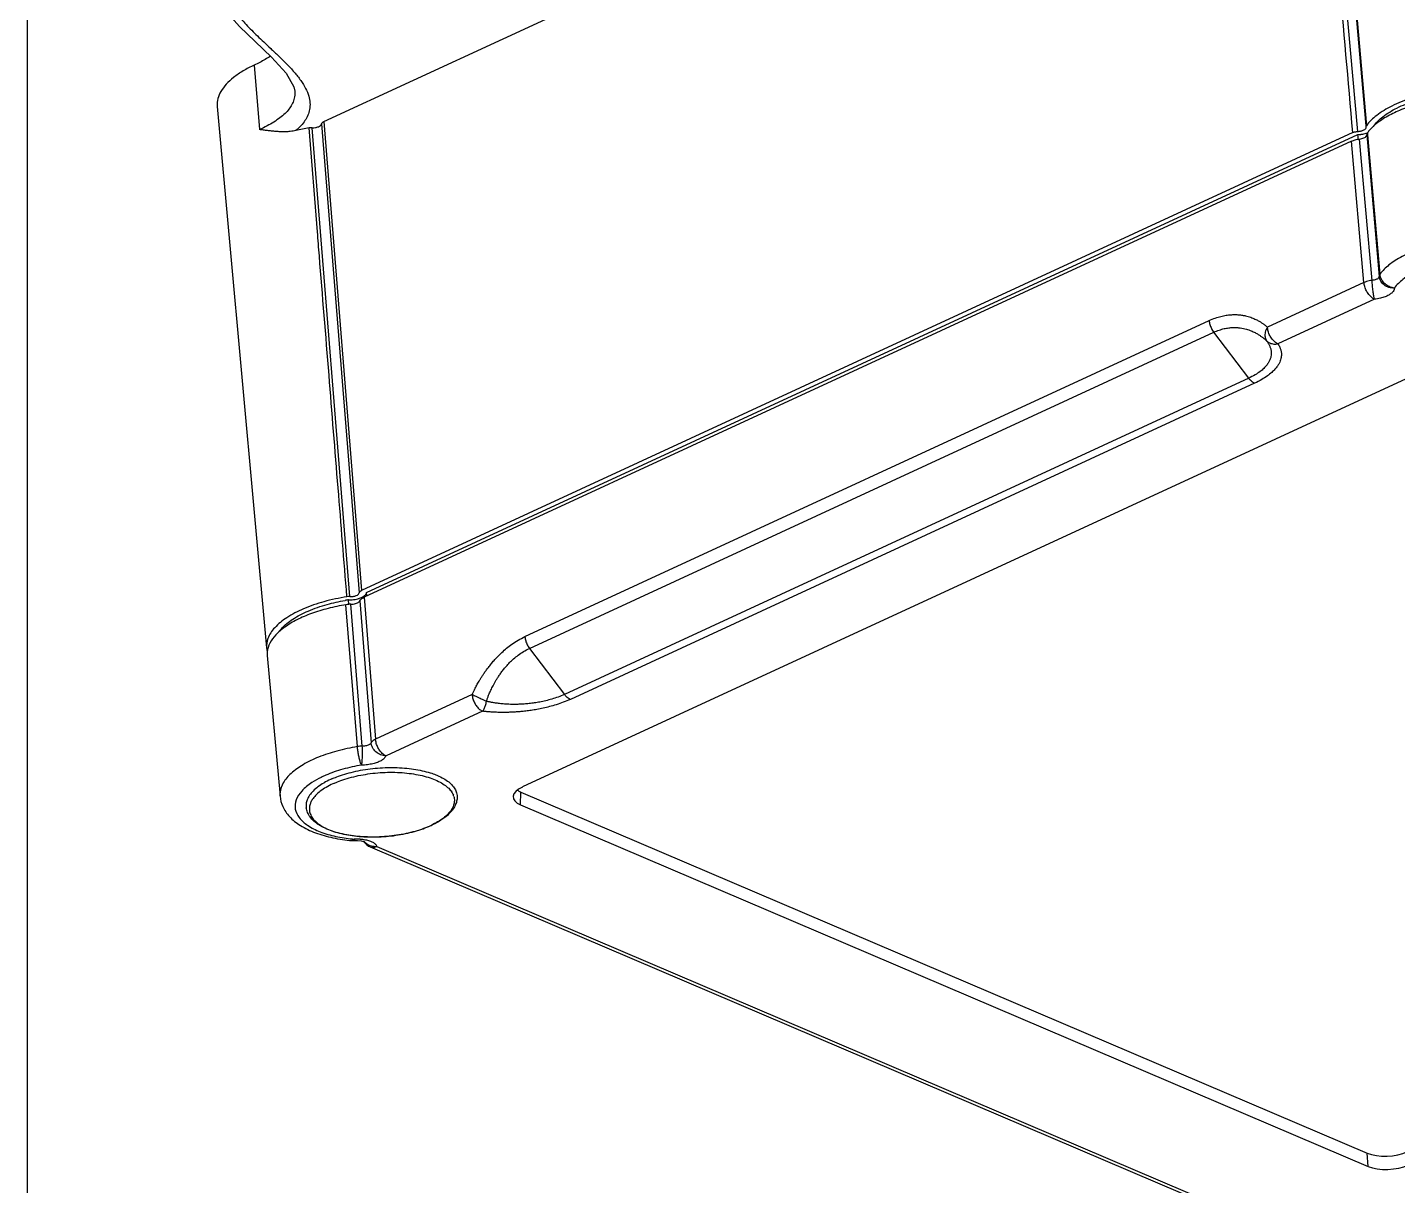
# Model space of a CAD drawing. Header units: millimetres. Extents: x -308 to 1490, y -1725 to -1095.
# Drawn here: x -308.2 to -212.3, y -1591.5 to -1510.5 of the extents above; entities that cross this region are included whole.
import ezdxf

# ---------------------------------------------------------------- set-up
doc = ezdxf.new("R2010")
doc.units = ezdxf.units.MM

# ---------------------------------------------------------------- blocks, each defined once
blk = doc.blocks.new('*u2')
for p, q in [((70.952, 41.489), (7.738, 68.466)), ((71.409, 41.514), (8.194, 68.49)), ((1.574, 63.882), (1.635, 62.954)), ((60.886, 38.571), (1.574, 63.882)), ((60.876, 37.673), (1.635, 62.954)), ((72.534, 41.07), (72.293, 41.066)), ((60.886, 38.571), (60.876, 37.673)), ((78.625, 28.117), (77.726, 37.966)), ((-4.153, 7.314), (60.759, 37.317)), ((63.546, 32.014), (70.307, 35.139)), ((64.282, 30.847), (71.043, 33.972)), ((71.845, 24.037), (71.043, 33.972)), ((72.149, 24.291), (71.348, 34.221)), ((71.969, 34.459), (72.768, 24.525)), ((72.308, 34.491), (73.111, 24.555)), ((9.521, 9.046), (57.407, 31.18)), ((9.934, 8.7), (57.821, 30.833)), ((60.265, 27.611), (57.821, 30.833)), ((60.265, 27.611), (12.379, 5.478)), ((82.124, -10.324), (78.664, 27.58)), ((60.588, 26.791), (12.702, 4.657)), ((2.737, -7.906), (71.845, 24.037)), ((72.843, 23.987), (75.485, -8.84)), ((72.902, 24.535), (72.925, 24.213)), ((71.672, 23.707), (2.3, -8.358)), ((2.645, -8.503), (72.014, 23.56)), ((71.646, 23.945), (71.653, 23.887)), ((71.653, 23.887), (71.672, 23.707)), ((74.657, -9.267), (72.014, 23.56)), ((74.818, -9.11), (72.175, 23.717)), ((9.934, 8.7), (12.379, 5.478)), ((1.129, 3.164), (7.89, 6.289)), ((1.865, 1.997), (8.626, 5.122)), ((1.865, 1.997), (2.737, -7.906)), ((1.608, -8.341), (0.749, 1.415)), ((1.675, -8.335), (0.8, 1.565)), ((1.304, 1.846), (2.178, -8.051)), ((75.107, -1.561), (75.693, -8.825)), ((1.621, -8.489), (1.608, -8.341)), ((2.272, -8.034), (2.284, -8.176)), ((2.284, -8.176), (2.3, -8.358)), ((2.298, -8.581), (5.185, -41.296)), ((4.571, -41.615), (1.695, -8.977)), ((1.716, -8.877), (1.718, -8.888)), ((1.718, -8.888), (1.719, -8.898)), ((4.606, -41.612), (1.726, -8.974)), ((74.657, -9.267), (5.536, -41.216)), ((79.532, -13.225), (79.151, -8.707)), ((76.693, -11.436), (76.691, -11.412))]:
    blk.add_line(p, q)
for points in [[(72.293, 41.066), (72.053, 41.086), (71.88, 41.122), (71.828, 41.139)], [(82.59, -19.387), (82.576, -19.259), (82.201, -18.077), (81.493, -16.982), (80.558, -15.931), (79.471, -14.877), (78.318, -13.782), (77.3, -12.665), (76.749, -11.704), (76.691, -11.412)]]:
    blk.add_lwpolyline(points)
for centre, radius, start, end in [((71.019, 40.596), 0.997, 35.76414, 67.06975), ((71.02, 40.598), 0.995, 32.78528, 35.74957), ((72.308, 44.438), 3.479, 266.78427, 273.73857), ((72.599, 40.072), 1, 84.84272, 93.69615), ((71.475, 29.211), 11.804, 84.18084, 84.84697), ((69.837, 34.135), 6.466, 114.36148, 114.80639), ((69.755, 34.432), 6.149, 114.80596, 115.26316), ((74.456, 38.895), 1.223, 337.6834, 341.78556), ((66.576, 38.274), 1.055, 196.17596, 200.87302), ((66.783, 38.369), 1.282, 209.68115, 210.88589), ((66.818, 38.391), 1.323, 210.89253, 213.27903), ((71.356, 42.859), 6.354, 293.71657, 294.80314), ((71.393, 42.831), 6.653, 293.45964, 294.801), ((71.59, 43.302), 7.415, 293.32714, 296.0656), ((71.927, 36.785), 2.326, 271.0268, 279.4336), ((77.193, 27.984), 1.437, 354.39296, 5.29411), ((77.276, 27.457), 1.393, 13.33138, 13.84732), ((77.319, 27.467), 1.349, 9.322, 13.34998), ((77.322, 27.468), 1.346, 4.80673, 9.2841), ((72.744, 26.776), 2.251, 270.6004, 279.39132), ((72.865, 25.111), 1.125, 268.8544, 279.00129), ((70.637, 38.619), 14.586, 279.0238, 280.02374), ((-0.701, -6.762), 2.893, 318.24529, 323.36237), ((2.418, -10.806), 2.451, 92.76828, 97.99509), ((75.506, -7.718), 1.122, 268.89445, 279.58237), ((72.972, 7.249), 16.302, 279.6078, 282.88217)]:
    blk.add_arc(centre, radius, start, end)
for centre, major_axis, ratio, start_param, end_param in [((0.102, 63.199), (1.995, 0.144), 0.442048, 0.709799, 2.277856), ((0.163, 62.27), (1.995, 0.144), 0.442048, 0.709799, 2.277856), ((59.407, 37.891), (2, 0.143), 0.439661, 5.422808, 6.990865), ((59.397, 36.992), (2, 0.143), 0.439661, 6.779074, 6.990865)]:
    blk.add_ellipse(centre, major_axis=major_axis, ratio=ratio, start_param=start_param, end_param=end_param)
for points, start_tangent, end_tangent in [([(70.952, 41.489), (71.181, 41.55), (71.393, 41.52), (71.407, 41.514)], (0.907726, 0.419563), (0.920622, -0.390456)), ([(70.952, 41.489), (71.334, 41.463)], (0.994856, 0.101295), (0.969362, -0.245637)), ([(72.113, 40.965), (71.746, 41.008), (71.461, 41.081), (71.234, 41.179), (71.056, 41.314), (70.952, 41.489)], (-0.99838, 0.056895), (-0.255575, 0.966789)), ([(71.334, 41.463), (71.668, 41.306)], (0.969362, -0.245637), (0.804656, -0.593742)), ([(71.668, 41.306), (71.884, 41.075)], (0.804656, -0.593742), (0.535313, -0.844653)), ([(67.17, 40.025), (67.675, 40.23), (68.272, 40.422), (68.906, 40.578), (69.568, 40.698), (70.246, 40.778), (70.93, 40.818), (71.609, 40.817), (72.272, 40.776), (72.909, 40.694), (73.509, 40.571), (74.064, 40.41), (74.563, 40.209), (74.998, 39.971), (75.355, 39.699), (75.625, 39.403), (75.803, 39.092), (75.893, 38.774)], (0.910957, 0.412502), (0.149529, -0.988757)), ([(75.618, 38.512), (75.673, 38.821), (75.633, 39.125), (75.5, 39.418), (75.275, 39.695), (74.963, 39.951), (74.57, 40.181), (74.103, 40.38), (73.57, 40.545), (72.982, 40.674), (72.35, 40.762), (71.685, 40.81), (71, 40.815), (70.307, 40.779), (69.62, 40.701), (68.951, 40.582), (68.313, 40.427), (67.717, 40.236), (67.175, 40.013)], (0.312126, 0.950041), (-0.907726, -0.419563)), ([(72.535, 40.967), (72.533, 41.068)], (-0.054575, 0.99851), (0.818497, -0.574511)), ([(72.535, 40.967), (72.634, 41.058)], (0.58611, 0.810231), (0.941277, 0.337635)), ([(72.634, 41.058), (72.689, 41.065)], (0.941277, 0.337635), (0.997191, -0.074899)), ([(74.849, 36.641), (75.496, 37.009), (76.198, 37.598), (76.591, 38.225), (76.655, 38.858), (76.385, 39.461), (75.797, 40), (74.924, 40.446), (73.811, 40.775), (72.671, 40.954)], (0.89799, 0.440016), (-0.994844, 0.101418)), ([(77.726, 37.966), (77.532, 38.691), (77.065, 39.387), (76.297, 40.014), (75.244, 40.523), (74.022, 40.871), (72.689, 41.068)], (-0.090919, 0.995858), (-0.995956, 0.089845)), ([(65.326, 38.016), (65.363, 38.315), (65.474, 38.621), (65.663, 38.929), (65.931, 39.228), (66.269, 39.51), (66.67, 39.769), (67.125, 40.004)], (0.006893, 0.999976), (0.907726, 0.419563)), ([(65.563, 37.98), (65.524, 38.284), (65.578, 38.593), (65.727, 38.901), (65.966, 39.203), (66.291, 39.492), (66.697, 39.764), (67.131, 39.993)], (-0.278129, 0.960544), (0.904349, 0.426793)), ([(74.022, 37.092), (74.5, 37.341), (74.906, 37.613), (75.231, 37.903), (75.47, 38.204), (75.588, 38.43)], (0.907726, 0.419563), (0.379285, 0.92528)), ([(74.645, 37.03), (74.662, 37.04), (75.072, 37.31), (75.406, 37.598), (75.658, 37.898), (75.823, 38.205), (75.899, 38.513), (75.893, 38.774)], (0.865653, 0.500644), (-0.148571, 0.988902)), ([(66.813, 36.467), (66.711, 36.509), (66.279, 36.723), (65.921, 36.965), (65.643, 37.229), (65.45, 37.512), (65.346, 37.809), (65.327, 38.016)], (-0.928399, 0.371585), (0.006152, 0.999981)), ([(65.669, 37.735), (65.591, 37.898)], (-0.495141, 0.868813), (-0.355851, 0.934543)), ([(73.912, 37.042), (73.48, 36.869), (72.884, 36.679), (72.246, 36.523), (71.577, 36.405), (70.889, 36.326), (70.197, 36.29), (69.512, 36.295), (68.847, 36.343), (68.215, 36.432), (67.627, 36.56), (67.094, 36.725), (66.627, 36.925), (66.234, 37.154), (65.922, 37.41), (65.711, 37.665)], (-0.915519, -0.402274), (-0.548587, 0.836093)), ([(72.308, 34.491), (73.738, 34.798), (75.026, 35.227), (76.113, 35.758), (76.949, 36.366), (77.494, 37.024), (77.725, 37.701), (77.724, 37.966)], (0.986999, 0.160724), (-0.094165, 0.995557)), ([(74.041, 36.728), (73.643, 36.569), (73.051, 36.376), (72.417, 36.217), (71.753, 36.093), (71.069, 36.007), (70.377, 35.961), (69.69, 35.955), (69.018, 35.99), (68.373, 36.064), (67.767, 36.177), (67.21, 36.326), (66.813, 36.467)], (-0.917299, -0.398199), (-0.928399, 0.371585)), ([(72.014, 35.787), (73.339, 36.077), (74.527, 36.493)], (0.986999, 0.160724), (0.91799, 0.396604)), ([(74.183, 36.791), (74.645, 37.03)], (0.907726, 0.419563), (0.865653, 0.500644)), ([(70.307, 35.139), (70.446, 35.323), (70.655, 35.474), (70.912, 35.594), (71.224, 35.69), (71.599, 35.758), (72.014, 35.787)], (0.411291, 0.911504), (0.999963, 0.008584)), ([(72.014, 35.787), (71.978, 35.551), (71.956, 35.217), (71.953, 34.834), (71.969, 34.459)], (-0.255097, -0.966916), (0.065794, -0.997833)), ([(72.014, 35.787), (72.088, 35.616), (72.161, 35.377), (72.225, 35.091), (72.276, 34.785), (72.308, 34.491)], (0.484297, -0.874904), (0.075388, -0.997154)), ([(70.307, 35.139), (70.516, 35.008), (70.711, 34.804), (70.874, 34.546), (70.988, 34.26), (71.043, 33.972)], (0.919751, -0.392503), (0.084075, -0.996459)), ([(70.307, 35.139), (70.684, 35.059), (71.013, 34.857), (71.246, 34.563), (71.348, 34.221)], (0.999662, -0.026001), (0.085764, -0.996315)), ([(71.043, 33.972), (71.182, 34.048), (71.285, 34.132), (71.348, 34.221)], (0.9096, 0.415485), (0.423612, 0.905844)), ([(71.348, 34.221), (71.4, 34.293), (71.474, 34.349), (71.563, 34.392), (71.675, 34.426), (71.815, 34.451), (71.969, 34.459)], (0.394403, 0.918938), (0.999971, -0.007617)), ([(57.407, 31.18), (57.904, 31.387), (58.39, 31.556), (58.861, 31.692), (59.315, 31.802), (59.746, 31.888), (60.151, 31.954), (60.526, 32.004), (60.872, 32.04), (61.188, 32.065), (61.476, 32.081), (61.739, 32.091), (61.978, 32.095), (62.195, 32.095), (62.392, 32.092), (62.571, 32.087), (62.735, 32.08), (62.883, 32.072), (63.018, 32.063), (63.139, 32.054), (63.25, 32.044), (63.353, 32.034), (63.451, 32.024), (63.546, 32.014)], (0.907731, 0.419553), (0.993411, -0.114606)), ([(63.546, 32.014), (63.439, 31.841), (63.349, 31.602), (63.282, 31.317)], (-0.597715, -0.801709), (-0.139615, -0.990206)), ([(64.282, 30.847), (64.227, 31.135), (64.112, 31.422), (63.95, 31.679), (63.755, 31.883), (63.546, 32.014)], (-0.084075, 0.996459), (-0.919751, 0.392503)), ([(57.407, 31.18), (57.551, 31.099), (57.691, 30.982), (57.821, 30.833)], (0.919751, -0.392503), (0.604402, -0.796679)), ([(57.821, 30.833), (58.267, 31.018), (58.705, 31.164), (59.131, 31.278), (59.541, 31.367), (59.929, 31.432), (60.292, 31.478), (60.629, 31.508), (60.938, 31.526), (61.22, 31.533), (61.476, 31.533), (61.708, 31.526), (61.919, 31.515), (62.11, 31.501), (62.282, 31.485), (62.439, 31.467), (62.581, 31.448), (62.71, 31.428), (62.826, 31.409), (62.931, 31.39), (63.027, 31.372), (63.116, 31.354), (63.2, 31.336), (63.282, 31.317)], (0.907735, 0.419544), (0.97375, -0.22762)), ([(63.282, 31.317), (63.252, 31.231), (63.221, 31.143), (63.187, 31.052), (63.148, 30.952), (63.104, 30.843), (63.054, 30.724), (62.997, 30.595), (62.933, 30.457), (62.859, 30.305), (62.773, 30.141), (62.675, 29.964), (62.562, 29.774), (62.433, 29.571), (62.283, 29.354), (62.108, 29.121), (61.899, 28.871), (61.655, 28.609), (61.375, 28.345), (61.053, 28.085), (60.685, 27.836), (60.265, 27.611)], (-0.323402, -0.946262), (-0.90772, -0.419576)), ([(64.282, 30.847), (64.238, 30.752), (64.193, 30.657), (64.144, 30.557), (64.089, 30.448), (64.028, 30.328), (63.958, 30.198), (63.88, 30.058), (63.793, 29.906), (63.693, 29.741), (63.581, 29.561), (63.453, 29.368), (63.309, 29.162), (63.145, 28.941), (62.959, 28.705), (62.743, 28.452), (62.49, 28.179), (62.198, 27.893), (61.867, 27.604), (61.492, 27.319), (61.068, 27.043), (60.588, 26.791)], (-0.41635, -0.909204), (-0.90772, -0.419575)), ([(63.282, 31.317), (63.639, 31.158), (63.99, 30.992), (64.282, 30.847)], (0.897028, -0.441973), (0.833193, -0.552982)), ([(78.442, 27.251), (78.624, 27.844)], (0.453115, 0.891452), (0.098595, 0.995128)), ([(60.588, 26.791), (60.534, 27.074), (60.423, 27.356), (60.265, 27.611)], (-0.084075, 0.996459), (-0.604402, 0.796679)), ([(73.041, 24), (74.651, 24.348), (76.081, 24.845), (77.252, 25.464), (78.098, 26.17), (78.573, 26.925), (78.663, 27.581)], (0.987587, 0.157075), (-0.084126, 0.996455)), ([(73.111, 24.555), (74.366, 24.819), (75.522, 25.176), (76.539, 25.614), (77.383, 26.117), (78.024, 26.669), (78.442, 27.251)], (0.986457, 0.164021), (0.453115, 0.891452)), ([(77.79, 26.425), (77.63, 26.232), (76.84, 25.573), (75.754, 24.999), (74.421, 24.536), (73.176, 24.255)], (-0.601574, -0.798817), (-0.984728, -0.174099)), ([(72.266, 24.135), (72.239, 24.127), (72.083, 24.074), (71.945, 24.01), (71.834, 23.938), (71.792, 23.903)], (-0.964703, -0.263339), (-0.739007, -0.673697)), ([(72.149, 24.291), (72.039, 24.156), (71.845, 24.037)], (-0.415014, -0.909815), (-0.907726, -0.419563)), ([(72.768, 24.525), (72.602, 24.513), (72.442, 24.48), (72.305, 24.429), (72.205, 24.363), (72.149, 24.291)], (-0.999946, -0.010393), (-0.415014, -0.909815)), ([(72.843, 23.987), (72.608, 23.97), (72.393, 23.913), (72.24, 23.823), (72.175, 23.717)], (-0.999783, 0.020815), (-0.153092, -0.988212)), ([(72.477, 24.18), (72.266, 24.135)], (-0.986518, -0.163653), (-0.964703, -0.263339)), ([(72.925, 24.213), (72.58, 24.195), (72.477, 24.18)], (-0.999784, 0.020793), (-0.986518, -0.163653)), ([(73.041, 24), (73.658, 16.374), (74.297, 8.476), (74.97, 0.135), (75.107, -1.561)], (0.080723, -0.996737), (0.08044, -0.996759)), ([(71.71, 23.807), (71.698, 23.785), (71.672, 23.707)], (-0.52304, -0.852308), (-0.153066, -0.988216)), ([(71.792, 23.903), (71.751, 23.862), (71.71, 23.807)], (-0.739007, -0.673697), (-0.52304, -0.852308)), ([(72.175, 23.717), (72.16, 23.675), (72.127, 23.633), (72.077, 23.594), (72.014, 23.56)], (-0.153092, -0.988212), (-0.907726, -0.419563)), ([(7.89, 6.289), (7.857, 6.339), (7.823, 6.395), (7.788, 6.458), (7.754, 6.53), (7.72, 6.612), (7.69, 6.705), (7.665, 6.807), (7.648, 6.919), (7.643, 7.042), (7.651, 7.176), (7.678, 7.322), (7.727, 7.483), (7.807, 7.66), (7.925, 7.853), (8.093, 8.064), (8.321, 8.291), (8.623, 8.531), (9.016, 8.785), (9.521, 9.046)], (-0.563349, 0.826219), (0.907721, 0.419575)), ([(8.677, 6.078), (8.641, 6.129), (8.604, 6.185), (8.564, 6.249), (8.524, 6.321), (8.483, 6.403), (8.444, 6.494), (8.41, 6.594), (8.381, 6.704), (8.362, 6.823), (8.356, 6.952), (8.365, 7.093), (8.395, 7.247), (8.452, 7.415), (8.544, 7.598), (8.681, 7.796), (8.874, 8.007), (9.136, 8.23), (9.484, 8.463), (9.934, 8.7)], (-0.590799, 0.806819), (0.907714, 0.419589)), ([(9.521, 9.046), (9.665, 8.965), (9.804, 8.848), (9.934, 8.699)], (0.919751, -0.392503), (0.604402, -0.796679)), ([(8.677, 6.078), (8.453, 6.228), (8.182, 6.301), (7.89, 6.289)], (-0.72288, 0.690974), (-0.982501, -0.186259)), ([(7.89, 6.289), (8.098, 6.158), (8.294, 5.954), (8.456, 5.696), (8.571, 5.409), (8.626, 5.122)], (0.919751, -0.392503), (0.084075, -0.996459)), ([(8.626, 5.122), (8.774, 5.47), (8.792, 5.807), (8.677, 6.078)], (0.522813, 0.852447), (-0.619598, 0.78492)), ([(12.379, 5.478), (11.998, 5.326), (11.649, 5.227), (11.327, 5.17), (11.033, 5.147), (10.764, 5.149), (10.519, 5.173), (10.298, 5.211), (10.098, 5.26), (9.92, 5.316), (9.76, 5.377), (9.617, 5.439), (9.49, 5.502), (9.375, 5.565), (9.273, 5.625), (9.181, 5.684), (9.097, 5.741), (9.021, 5.795), (8.953, 5.846), (8.892, 5.894), (8.835, 5.94), (8.782, 5.986), (8.729, 6.031), (8.677, 6.078)], (-0.907731, -0.419553), (-0.737884, 0.674928)), ([(12.702, 4.657), (12.271, 4.482), (11.878, 4.364), (11.519, 4.291), (11.191, 4.253), (10.893, 4.243), (10.622, 4.256), (10.378, 4.285), (10.159, 4.327), (9.963, 4.378), (9.789, 4.433), (9.633, 4.492), (9.495, 4.552), (9.371, 4.612), (9.26, 4.671), (9.161, 4.728), (9.071, 4.784), (8.99, 4.838), (8.918, 4.889), (8.852, 4.937), (8.792, 4.983), (8.736, 5.028), (8.681, 5.074), (8.626, 5.122)], (-0.907731, -0.419553), (-0.749539, 0.66196)), ([(12.702, 4.657), (12.648, 4.941), (12.537, 5.223), (12.379, 5.478)], (-0.084075, 0.996459), (-0.604402, 0.796679)), ([(-0.261, 2.38), (-0.214, 2.566), (-0.073, 2.736), (0.131, 2.878), (0.391, 2.997), (0.721, 3.095), (1.129, 3.164)], (-0.04497, 0.998988), (0.994304, 0.106584)), ([(1.129, 3.164), (1.338, 3.033), (1.533, 2.829), (1.695, 2.571), (1.81, 2.284), (1.865, 1.997)], (0.919751, -0.392503), (0.084075, -0.996459)), ([(1.129, 3.164), (1.176, 2.932), (1.226, 2.601), (1.271, 2.22), (1.304, 1.846)], (0.216982, -0.976176), (0.065502, -0.997852)), ([(-1.75, 1.237), (-0.861, 1.781), (-0.261, 2.38)], (0.896695, 0.442649), (0.586994, 0.809592)), ([(-0.261, 2.38), (0.122, 2.338), (0.458, 2.169), (0.696, 1.898), (0.8, 1.564)], (0.997552, 0.069925), (0.088304, -0.996094)), ([(-0.261, 2.38), (0.032, 2.311), (0.302, 2.163), (0.525, 1.95), (0.679, 1.692), (0.749, 1.415)], (0.995924, -0.090196), (0.089658, -0.995973)), ([(1.304, 1.846), (1.508, 1.88), (1.697, 1.931), (1.865, 1.997)], (0.992831, 0.119527), (0.90584, 0.423619)), ([(-12.803, 0.905), (-12.297, 0.301), (-11.496, -0.223), (-10.439, -0.644), (-9.174, -0.941), (-7.759, -1.101), (-6.259, -1.117), (-4.745, -0.988), (-3.287, -0.719), (-1.951, -0.324), (-0.799, 0.179), (0.115, 0.768), (0.749, 1.415)], (0.483068, -0.875583), (0.586994, 0.809592)), ([(0.749, 1.415), (0.779, 1.465), (0.796, 1.515), (0.8, 1.564)], (0.590701, 0.806891), (-0.043403, 0.999058)), ([(0.8, 1.565), (0.818, 1.635), (0.87, 1.699), (0.943, 1.75), (1.033, 1.79), (1.152, 1.823), (1.304, 1.846)], (-0.046139, 0.998935), (0.996208, 0.086998)), ([(2.077, -8.379), (1.956, -8.399), (1.629, -8.491), (1.606, -8.5)], (-0.99027, -0.139161), (-0.924304, -0.381656)), ([(1.621, -8.489), (1.663, -8.412), (1.675, -8.335)], (0.595867, 0.803083), (-0.037141, 0.99931)), ([(2.178, -8.051), (2.016, -8.079), (1.872, -8.126), (1.763, -8.189), (1.696, -8.261), (1.675, -8.335)], (-0.994156, -0.107951), (0.037141, -0.99931)), ([(2.298, -8.581), (2.062, -8.614), (1.865, -8.686), (1.746, -8.783)], (-0.99883, -0.048366), (-0.561318, -0.8276)), ([(2.737, -7.906), (2.477, -7.997), (2.178, -8.051)], (-0.907726, -0.419563), (-0.994156, -0.107951)), ([(2.645, -8.503), (2.57, -8.533), (2.484, -8.556), (2.393, -8.573), (2.298, -8.581)], (-0.907726, -0.419563), (-0.99883, -0.048366)), ([(2.645, -8.503), (3.607, -19.408), (4.57, -30.313), (5.536, -41.216)], (0.087898, -0.99613), (0.087898, -0.99613)), ([(76.607, -8.643), (77.006, -8.578), (77.37, -8.556), (77.706, -8.559), (78.02, -8.578), (78.319, -8.606), (78.606, -8.64), (78.883, -8.674), (79.151, -8.707)], (0.974736, 0.223362), (0.993178, -0.116604)), ([(-12.256, -9.504), (-11.68, -10.183), (-10.744, -10.762), (-9.498, -11.208), (-8.013, -11.497), (-6.371, -11.613), (-4.663, -11.548), (-2.985, -11.308), (-1.43, -10.904), (-0.084, -10.359), (0.977, -9.705), (1.695, -8.977)], (0.470334, -0.882488), (0.576935, 0.81679)), ([(-11.836, -9.543), (-11.181, -10.017), (-10.325, -10.418), (-9.299, -10.732), (-8.135, -10.949), (-6.875, -11.062), (-5.559, -11.066), (-4.232, -10.962), (-2.939, -10.753), (-1.722, -10.446), (-0.624, -10.052), (0.32, -9.583), (1.077, -9.056)], (0.733816, -0.679349), (0.764942, 0.6441)), ([(1.211, -8.934), (0.545, -9.611), (-0.444, -10.221), (-1.691, -10.725), (-3.143, -11.102), (-4.697, -11.325), (-6.292, -11.386), (-7.812, -11.279), (-9.199, -11.009), (-10.353, -10.595), (-11.226, -10.055), (-11.401, -9.896)], (-0.576409, -0.817161), (-0.709384, 0.704822)), ([(1.077, -9.056), (1.458, -8.689)], (0.764942, 0.6441), (0.665121, 0.746736)), ([(1.719, -8.898), (1.716, -8.933), (1.695, -8.977)], (0.083759, -0.996486), (-0.576935, -0.81679)), ([(1.746, -8.783), (1.716, -8.877)], (-0.561318, -0.8276), (0.073424, -0.997301)), ([(74.818, -9.11), (74.794, -9.166), (74.739, -9.22), (74.657, -9.267)], (-0.153092, -0.988212), (-0.907726, -0.419563)), ([(75.485, -8.84), (75.25, -8.857), (75.035, -8.914), (74.884, -9.004), (74.818, -9.11)], (-0.999802, 0.019921), (-0.153092, -0.988212)), ([(78.363, -21.926), (79.06, -21.583), (79.675, -21.231), (80.212, -20.868), (80.656, -20.5), (81.031, -20.098), (81.33, -19.633), (81.503, -19.124), (81.533, -18.622), (81.449, -18.155), (81.283, -17.714), (81.053, -17.288), (80.77, -16.871), (80.445, -16.461), (80.088, -16.058), (79.709, -15.663), (79.307, -15.267), (78.869, -14.85), (78.379, -14.389), (77.835, -13.875), (77.269, -13.316), (76.734, -12.735), (76.276, -12.153), (75.931, -11.59), (75.717, -11.061), (75.629, -10.573), (75.654, -10.123), (75.777, -9.711), (75.979, -9.337), (76.251, -8.988), (76.607, -8.643)], (0.907724, 0.419567), (0.758485, 0.65169)), ([(76.691, -11.412), (76.687, -11.211), (76.75, -10.818), (76.893, -10.465), (77.099, -10.147), (77.374, -9.841), (77.729, -9.536), (78.155, -9.24), (78.625, -8.969), (79.151, -8.707)], (-0.07742, 0.996999), (0.907726, 0.419564)), ([(79.532, -13.225), (80.316, -12.814), (80.974, -12.364), (81.494, -11.885), (81.864, -11.387), (82.077, -10.879), (82.128, -10.373), (82.124, -10.324)], (0.907726, 0.419563), (-0.091649, 0.995791)), ([(78.393, -13.851), (78.758, -13.624), (79.532, -13.225)], (0.830539, 0.556961), (0.907726, 0.419563))]:
    blk.add_spline(points, degree=3, dxfattribs=dict(start_tangent=start_tangent, end_tangent=end_tangent))
blk = doc.blocks.new('*u5')
at = {"layer": 'Defpoints', "color": 2}
blk.add_lwpolyline([(0, 297.156), (212.472, 297.156), (212.472, 0), (0, 0)], close=True, dxfattribs=at)
blk.add_blockref('*u2', (117.068, 134.104))

msp = doc.modelspace()

# ---------------------------------------------------------------- block references
at = {"rotation": 180}
msp.add_blockref('*u5', (-95.729, -1392.218), dxfattribs=at)

doc.saveas('drawing.dxf')
